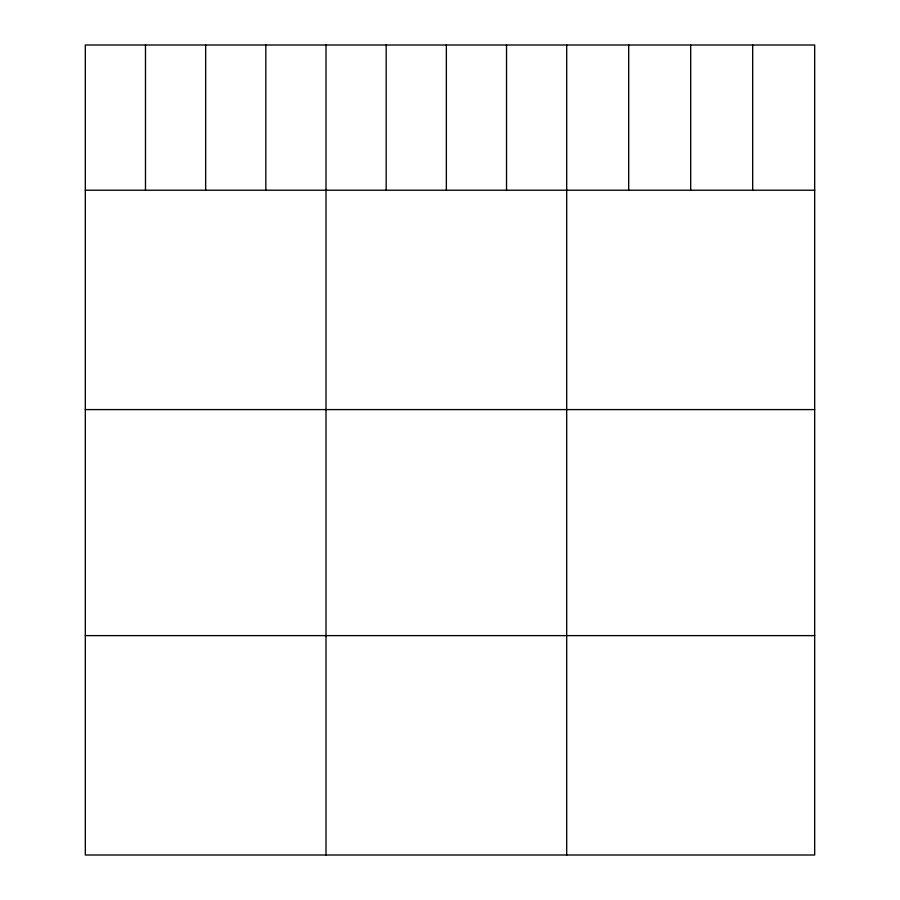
<?xml version="1.0" encoding="UTF-8"?>
<svg xmlns="http://www.w3.org/2000/svg" width="900" height="900" viewBox="0 0 900 900"><rect width="100%" height="100%" fill="white"/><g stroke="black" fill="none" stroke-linecap="round" stroke-linejoin="round"><path stroke-width="1.35" d="M814.68 190.215L814.68 855L85.32 855L85.32 45L814.68 45L814.68 190.215L85.32 190.215M85.32 409.59L814.68 409.59M85.32 635.625L814.68 635.625M752.692 45L752.692 190.215M690.694 45L690.694 190.215M628.695 45L628.695 190.215M566.696 45L566.696 855M506.531 45L506.531 190.215M446.355 45L446.355 190.215M386.179 45L386.179 190.215M326.002 45L326.002 855M265.838 45L265.838 190.215M205.661 45L205.661 190.215M145.485 45L145.485 190.215"/></g></svg>
